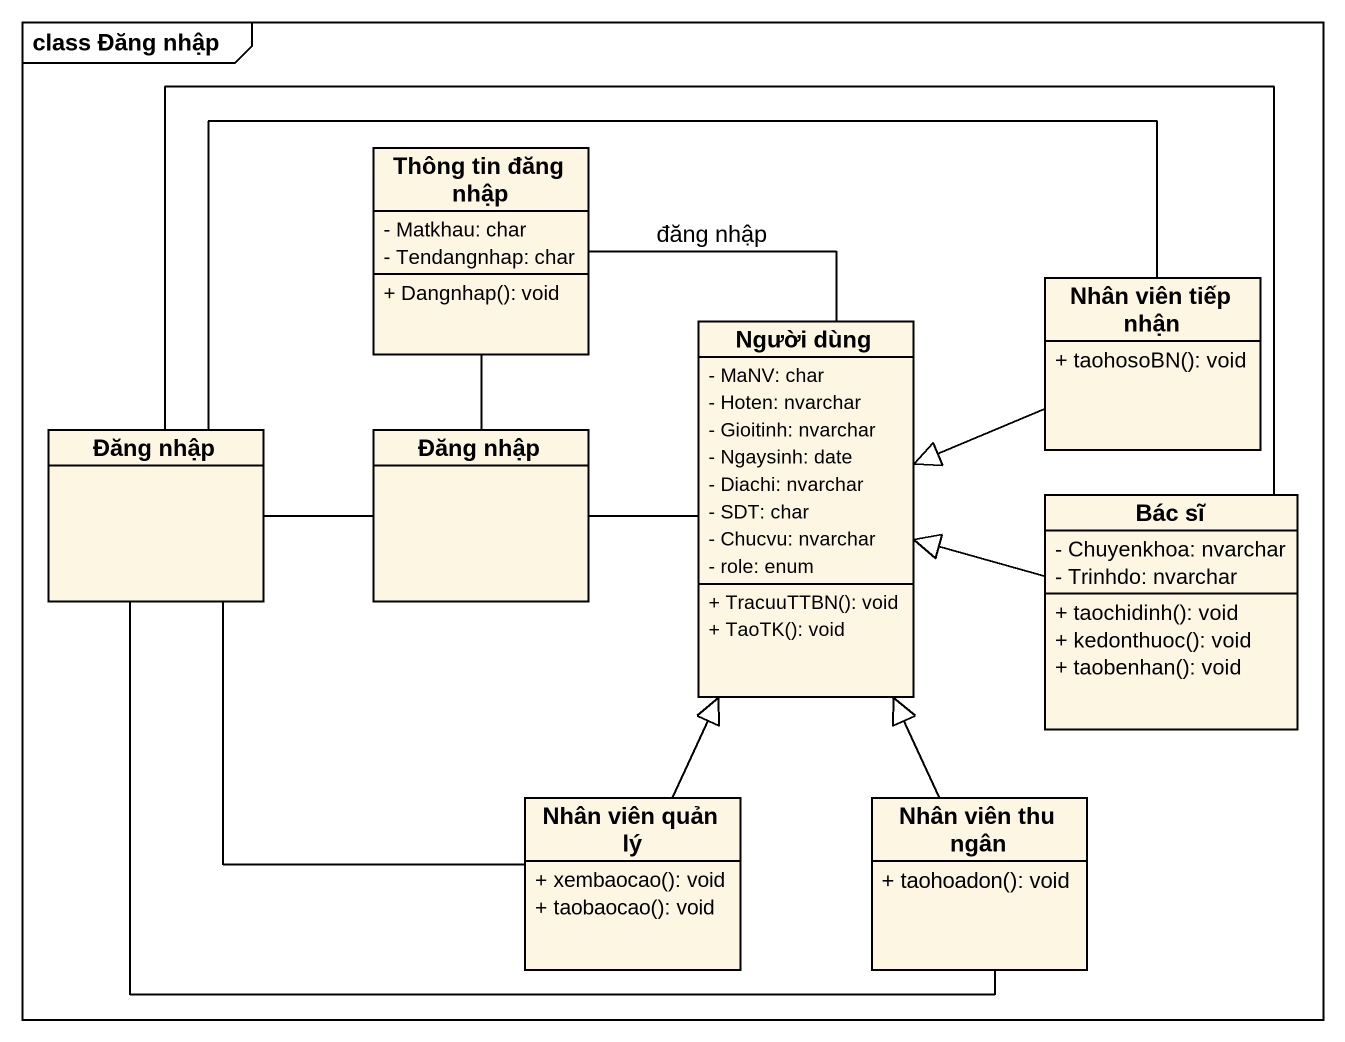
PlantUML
@startuml
mainframe class Đăng nhập
hide circle
hide empty members
skinparam classAttributeIconSize 0
class "Thông tin đăng nhập" as Thông_tin_đăng_nhập {
  - Matkhau: char
  - Tendangnhap: char
  + Dangnhap(): void
}
class "Nhân viên tiếp nhận" as Nhân_viên_tiếp_nhận {
  + taohosoBN(): void
}
class "Người dùng" as Người_dùng {
  - MaNV: char
  - Hoten: nvarchar
  - Gioitinh: nvarchar
  - Ngaysinh: date
  - Diachi: nvarchar
  - SDT: char
  - Chucvu: nvarchar
  - role: enum
  + TracuuTTBN(): void
  + TaoTK(): void
}
class "Đăng nhập" as Đăng_nhập
class "Đăng nhập" as Đăng_nhập_2
class "Bác sĩ" as Bác_sĩ {
  - Chuyenkhoa: nvarchar
  - Trinhdo: nvarchar
  + taochidinh(): void
  + kedonthuoc(): void
  + taobenhan(): void
}
class "Nhân viên quản lý" as Nhân_viên_quản_lý {
  + xembaocao(): void
  + taobaocao(): void
}
class "Nhân viên thu ngân" as Nhân_viên_thu_ngân {
  + taohoadon(): void
}
Thông_tin_đăng_nhập -- Người_dùng : đăng nhập
Thông_tin_đăng_nhập -- Đăng_nhập_2
Nhân_viên_tiếp_nhận -left-|> Người_dùng
Nhân_viên_tiếp_nhận -left- Đăng_nhập
Đăng_nhập -right- Đăng_nhập_2
Đăng_nhập_2 -right- Người_dùng
Bác_sĩ -left-|> Người_dùng
Bác_sĩ -left- Đăng_nhập
Nhân_viên_quản_lý -up-|> Người_dùng
Nhân_viên_quản_lý -up- Đăng_nhập
Nhân_viên_thu_ngân -up-|> Người_dùng
Nhân_viên_thu_ngân -left- Đăng_nhập
@enduml
